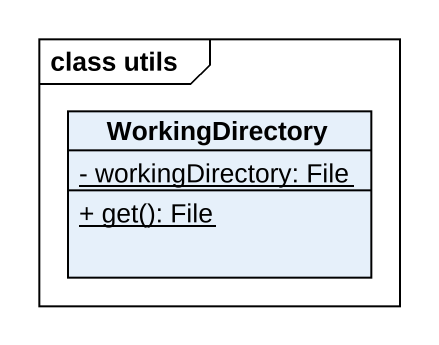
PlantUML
@startuml
mainframe class utils
hide circle
hide empty members
skinparam classAttributeIconSize 0
class WorkingDirectory {
  {static} - workingDirectory: File
  {static} + get(): File
}
@enduml
